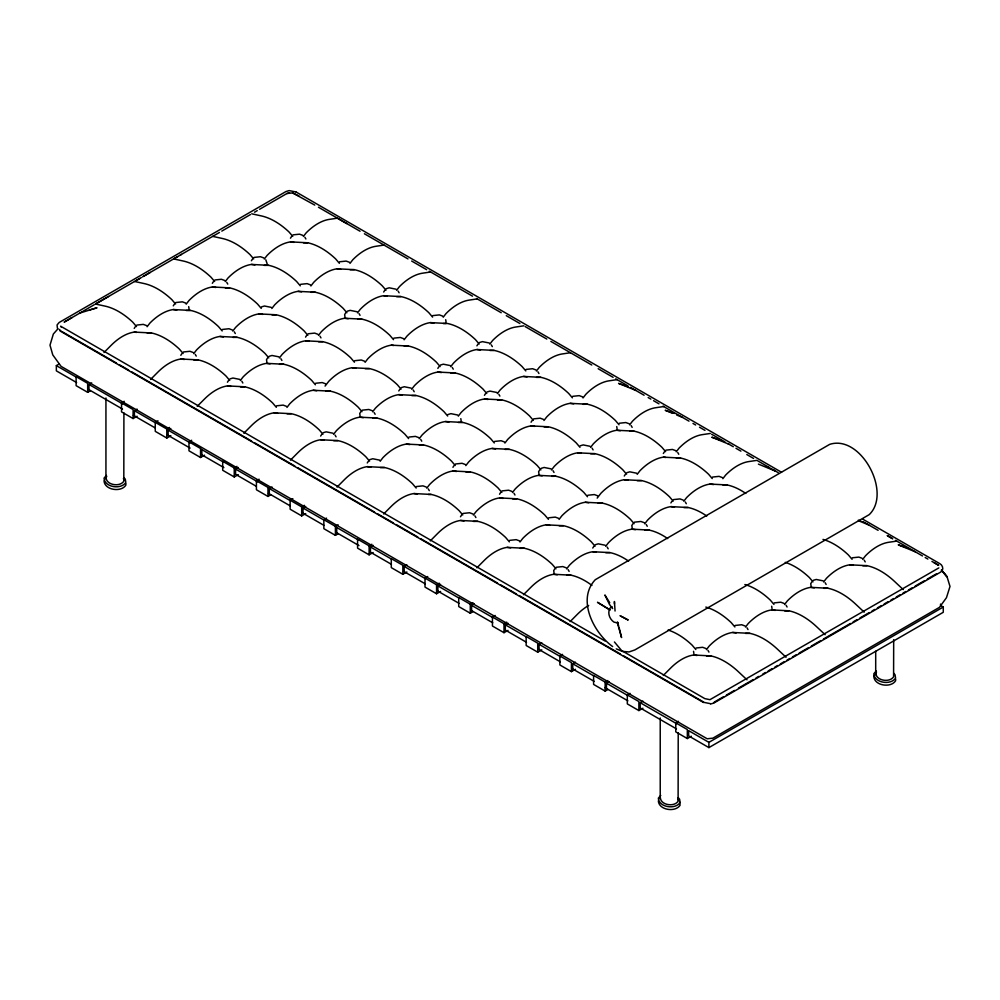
<?xml version="1.0" encoding="UTF-8"?>
<svg xmlns="http://www.w3.org/2000/svg" width="1000" height="1000" viewBox="0 0 1000 1000"><rect width="100%" height="100%" fill="white"/><g stroke="black" fill="none" stroke-linecap="round" stroke-linejoin="round"><path stroke-width="1.5" d="M614.425 603.975L614.425 601.512L615.062 611.025M104.05 480.85C104.488 490.112 121.137 492.6 125.8 485.213L125.925 483.587M123.912 412.912L123.812 481.213C120.013 487.25 106.4 485.225 106.037 477.65L106.75 476.438M658.35 800.863C658.787 810.138 675.438 812.613 680.088 805.238L679.587 801.95M678.213 732.938L678.112 801.237C674.3 807.262 660.688 805.238 660.337 797.663M893.688 639.675L893.587 676.825C889.775 682.862 876.162 680.837 875.812 673.263L876.513 672.05M895.688 679.212L895.562 680.837C890.913 688.213 874.262 685.738 873.825 676.462L874.688 674.987M938.825 567.913L709.95 699.675L704.85 698.637L622.675 651.175M134.213 328.4L135.275 326.775M173.275 305.85L174.338 304.225M212.338 283.3L213.4 281.675M180.825 355.312L181.875 353.688M251.4 260.75L252.463 259.113M290.462 238.188L291.525 236.562M227.438 382.225L228.487 380.6M267.55 358.038L266.5 359.675L266.863 362.062M305.562 337.125L306.613 335.487M345.675 312.938L344.625 314.562L344.988 316.95M383.688 292.013L384.738 290.387M320.65 436.05L321.712 434.412M360.775 411.863L359.712 413.488L360.075 415.875M398.775 390.938L399.837 389.312M367.262 462.95L368.325 461.325M437.837 368.387L438.9 366.763M476.9 345.838L477.962 344.2M484.45 395.3L485.513 393.663M452.938 467.312L453.988 465.688M460.487 516.775L461.538 515.15M531.062 422.212L532.112 420.575M499.55 494.225L500.6 492.6M539.663 470.037L538.612 471.675L538.975 474.05M554.763 568.962L553.7 570.6L554.062 572.975M624.275 476.025L625.337 474.4M592.762 548.038L593.825 546.413M663.337 453.475L664.4 451.85M632.888 523.862L631.825 525.487L632.188 527.875M670.888 502.938L671.95 501.312M811.775 582.038L810.725 583.663L811.087 586.05M58.062 328.688L53.35 334.012L50 345.163L52.763 354.888L61.087 366.375L707.163 738.775L712.875 738.175L939.438 607.362L946.462 597.688L950 586.462L947.062 576.8L941.587 570.237M147.1 326.712L149.913 323.075A46.288 26.725 -60 0 1 173.35 309.55L190.487 310.413A65.188 37.638 60 0 1 218.45 326.562L222.188 330.95M186.163 304.163L188.975 300.525A46.288 26.725 -60 0 1 212.413 286.988L229.55 287.863A65.188 37.638 60 0 1 257.512 304.012L261.25 308.4M225.225 281.6L228.038 277.975A46.288 26.725 -60 0 1 251.475 264.438L268.612 265.312A65.188 37.638 60 0 1 296.575 281.45L300.312 285.85M264.288 259.05L267.1 255.413A46.288 26.725 -60 0 1 290.538 241.887L307.675 242.763A65.188 37.638 60 0 1 335.637 258.9L339.375 263.288M193.713 353.625L196.525 349.988A46.288 26.725 -60 0 1 219.963 336.45L237.1 337.325A65.188 37.638 60 0 1 265.062 353.475L268.788 357.863M303.35 236.5L306.163 232.862A46.288 26.725 -60 0 1 329.6 219.338L337.413 218.175L346.737 223.55M232.775 331.062L235.588 327.438A46.288 26.725 -60 0 1 259.025 313.9L276.163 314.775A65.188 37.638 60 0 1 304.125 330.925L307.85 335.312M271.837 308.512L274.65 304.875A46.288 26.725 -60 0 1 298.087 291.35L315.225 292.225A65.188 37.638 60 0 1 343.188 308.363L346.925 312.75M310.9 285.963L313.712 282.325A46.288 26.725 -60 0 1 337.15 268.8L354.288 269.662A65.188 37.638 60 0 1 382.25 285.812L385.988 290.2M240.325 380.538L243.137 376.9A46.288 26.725 -60 0 1 266.575 363.363L283.712 364.237A65.188 37.638 60 0 1 311.675 380.387L315.4 384.775M349.963 263.412L352.775 259.775A46.288 26.725 -60 0 1 376.213 246.238L384.025 245.087M279.387 357.975L282.2 354.338A46.288 26.725 -60 0 1 305.637 340.812L322.775 341.688A65.188 37.638 60 0 1 350.737 357.825L354.462 362.212M318.45 335.425L321.262 331.788A46.288 26.725 -60 0 1 344.7 318.263L361.838 319.125A65.188 37.638 60 0 1 389.8 335.275L393.525 339.663M357.512 312.875L360.325 309.237A46.288 26.725 -60 0 1 383.762 295.7L400.9 296.575A65.188 37.638 60 0 1 428.862 312.725L432.587 317.113M286.938 407.438L289.75 403.8A46.288 26.725 -60 0 1 313.188 390.275L330.325 391.15A65.188 37.638 60 0 1 358.288 407.287L362.013 411.675M396.575 290.325L399.387 286.688A46.288 26.725 -60 0 1 422.825 273.15L430.637 272M325.062 386.1L328.812 381.25A46.288 26.725 -60 0 1 352.25 367.725L369.387 368.587A65.188 37.638 60 0 1 397.35 384.738L401.075 389.125M365.062 362.337L367.875 358.7A46.288 26.725 -60 0 1 391.312 345.175L408.45 346.037A65.188 37.638 60 0 1 436.413 362.188L440.138 366.575M404.125 339.787L406.938 336.15A46.288 26.725 -60 0 1 430.375 322.612L447.512 323.488A65.188 37.638 60 0 1 475.475 339.637L479.2 344.025M333.55 434.35L336.362 430.712A46.288 26.725 -60 0 1 359.8 417.188L376.925 418.05A65.188 37.638 60 0 1 404.9 434.2L408.625 438.587M443.188 317.225L446 313.6A46.288 26.725 -60 0 1 469.438 300.062L477.25 298.9M372.612 411.8L375.425 408.162A46.288 26.725 -60 0 1 398.862 394.637L415.988 395.5A65.188 37.638 60 0 1 443.963 411.65L447.688 416.037M411.675 389.25L414.487 385.613A46.288 26.725 -60 0 1 437.925 372.075L455.05 372.95A65.188 37.638 60 0 1 483.025 389.1L486.75 393.488M450.737 366.688L453.55 363.062A46.288 26.725 -60 0 1 476.987 349.525L494.113 350.4A65.188 37.638 60 0 1 522.087 366.55L525.812 370.938M380.15 461.262L382.962 457.625A46.288 26.725 -60 0 1 406.4 444.1L423.537 444.963A65.188 37.638 60 0 1 451.5 461.112L455.238 465.5M489.8 344.137L492.612 340.5A46.288 26.725 -60 0 1 516.05 326.975L523.862 325.812M419.212 438.713L422.025 435.075A46.288 26.725 -60 0 1 445.462 421.538L462.6 422.413A65.188 37.638 60 0 1 490.562 438.562L494.3 442.95M458.275 416.163L461.087 412.525A46.288 26.725 -60 0 1 484.525 398.988L501.662 399.862A65.188 37.638 60 0 1 529.625 416.012L533.362 420.4M497.337 393.6L500.15 389.963A46.288 26.725 -60 0 1 523.587 376.438L540.725 377.312A65.188 37.638 60 0 1 568.688 393.45L572.425 397.837M426.763 488.175L429.575 484.538A46.288 26.725 -60 0 1 453.013 471L470.15 471.875A65.188 37.638 60 0 1 498.113 488.025L501.85 492.413M536.4 371.05L539.212 367.413A46.288 26.725 -60 0 1 562.65 353.888L570.462 352.725M465.825 465.625L468.638 461.987A46.288 26.725 -60 0 1 492.075 448.45L509.212 449.325A65.188 37.638 60 0 1 537.175 465.475L540.913 469.862M504.888 443.062L507.7 439.425A46.288 26.725 -60 0 1 531.138 425.9L548.275 426.775A65.188 37.638 60 0 1 576.237 442.912L579.975 447.3M543.95 420.513L546.763 416.875A46.288 26.725 -60 0 1 570.2 403.35L587.337 404.212A65.188 37.638 60 0 1 615.3 420.363L619.038 424.75M473.375 515.087L476.188 511.45A46.288 26.725 -60 0 1 499.625 497.912L516.763 498.787A65.188 37.638 60 0 1 544.725 514.938L548.45 519.325M583.013 397.962L585.825 394.325A46.288 26.725 -60 0 1 609.263 380.8L617.075 379.637M512.438 492.525L515.25 488.888A46.288 26.725 -60 0 1 538.688 475.363L555.825 476.238A65.188 37.638 60 0 1 583.787 492.375L587.513 496.763M551.5 469.975L554.312 466.337A46.288 26.725 -60 0 1 577.75 452.812L594.888 453.675A65.188 37.638 60 0 1 622.85 469.825L626.575 474.212M590.562 447.425L593.375 443.787A46.288 26.725 -60 0 1 616.812 430.262L633.95 431.125A65.188 37.638 60 0 1 661.912 447.275L665.638 451.662M519.987 541.987L522.8 538.362A46.288 26.725 -60 0 1 546.237 524.825L563.375 525.7A65.188 37.638 60 0 1 591.337 541.838L595.062 546.225M629.625 424.875L632.438 421.238A46.288 26.725 -60 0 1 655.875 407.7L663.688 406.55M559.05 519.438L561.862 515.8A46.288 26.725 -60 0 1 585.3 502.275L602.438 503.137A65.188 37.638 60 0 1 630.4 519.288L634.125 523.675M597.175 498.1L600.925 493.25A46.288 26.725 -60 0 1 624.362 479.725L641.5 480.588A65.188 37.638 60 0 1 669.463 496.737L673.188 501.125M637.175 474.338L639.987 470.7A46.288 26.725 -60 0 1 663.425 457.163L680.562 458.038A65.188 37.638 60 0 1 708.525 474.188L712.25 478.575M566.6 568.9L569.412 565.262A46.288 26.725 -60 0 1 592.85 551.737L609.975 552.612A65.188 37.638 60 0 1 628.625 561.138M676.237 451.788L679.05 448.15A46.288 26.725 -60 0 1 702.487 434.613L710.3 433.462M605.662 546.35L608.475 542.712A46.288 26.725 -60 0 1 631.912 529.188L649.038 530.05A65.188 37.638 60 0 1 667.688 538.587M644.725 523.8L647.537 520.163A46.288 26.725 -60 0 1 670.975 506.625L688.1 507.5A65.188 37.638 60 0 1 706.75 516.025M683.787 501.25L686.6 497.612A46.288 26.725 -60 0 1 710.037 484.075L727.163 484.95A65.188 37.638 60 0 1 745.812 493.475M722.85 478.688L725.662 475.05A46.288 26.725 -60 0 1 749.1 461.525L756.912 460.363L769.775 467.8M706.425 649.638L709.237 646A46.288 26.725 -60 0 1 732.675 632.463L749.812 633.337A65.188 37.638 60 0 1 777.775 649.488L786.062 657.25M745.487 627.075L748.3 623.45A46.288 26.725 -60 0 1 771.737 609.913L788.875 610.788A65.188 37.638 60 0 1 816.838 626.925L825.125 634.7M784.55 604.525L787.362 600.887A46.288 26.725 -60 0 1 810.8 587.362L827.938 588.237A65.188 37.638 60 0 1 855.9 604.375L864.188 612.137M823.612 581.975L826.425 578.337A46.288 26.725 -60 0 1 849.862 564.812L867 565.675A65.188 37.638 60 0 1 894.963 581.825L903.25 589.587M862.675 559.425L865.487 555.788A46.288 26.725 -60 0 1 888.925 542.25L896.737 541.1M104.012 352.512L110.85 345.625A46.288 26.725 -60 0 1 134.288 332.1L151.425 332.962A65.188 37.638 60 0 1 179.387 349.113L183.125 353.5M150.625 379.425L157.463 372.537A46.288 26.725 -60 0 1 180.9 359.012L198.038 359.875A65.188 37.638 60 0 1 226 376.025L229.725 380.412M197.237 406.325L204.075 399.45A46.288 26.725 -60 0 1 227.512 385.913L244.65 386.788A65.188 37.638 60 0 1 272.613 402.938L276.337 407.325M243.85 433.237L250.688 426.362A46.288 26.725 -60 0 1 274.125 412.825L291.25 413.7A65.188 37.638 60 0 1 319.225 429.85L322.95 434.237M290.462 460.15L297.3 453.263A46.288 26.725 -60 0 1 320.737 439.738L337.863 440.613A65.188 37.638 60 0 1 365.838 456.75L369.562 461.138M337.062 487.062L343.9 480.175A46.288 26.725 -60 0 1 367.337 466.65L384.475 467.512A65.188 37.638 60 0 1 412.438 483.663L416.175 488.05M383.675 513.975L390.513 507.088A46.288 26.725 -60 0 1 413.95 493.562L431.087 494.425A65.188 37.638 60 0 1 459.05 510.575L462.788 514.963M430.288 540.875L437.125 534A46.288 26.725 -60 0 1 460.562 520.462L477.7 521.337A65.188 37.638 60 0 1 505.662 537.487L509.387 541.875M476.9 567.788L483.738 560.913A46.288 26.725 -60 0 1 507.175 547.375L524.312 548.25A65.188 37.638 60 0 1 552.275 564.4L556 568.787M523.513 594.7L530.35 587.825A46.288 26.725 -60 0 1 553.787 574.288L570.913 575.163A65.188 37.638 60 0 1 591.925 585.4M570.125 621.613L576.95 614.725A46.288 26.725 -60 0 1 588.675 605.462M663.337 675.425L670.175 668.55A46.288 26.725 -60 0 1 693.612 655.013L710.75 655.888A65.188 37.638 60 0 1 738.713 672.038L747 679.8M106.463 475.412L104.05 478.113C104.488 487.388 121.137 489.862 125.8 482.488L125.3 479.2L123.963 477.612M660.763 795.438L658.35 798.138C658.787 807.4 675.438 809.875 680.088 802.5L679.587 799.212L678.263 797.625M876.237 671.025L873.825 673.725C874.262 683 890.913 685.475 895.562 678.1L895.062 674.812L893.737 673.225M612.163 606.825L609.913 608.225C607.312 613.088 609.55 619.1 613.95 622.1L618.312 623.125M64.237 322.062L72.05 317.55M136.512 326.587L132.787 322.2A65.188 37.638 60 0 0 104.812 306.062L95.487 304.025L108.513 296.512M135.863 280.725L139.762 278.463M142.363 276.962L150.188 272.45M181.438 254.412L173.625 258.925L182.938 260.95A65.188 37.638 60 0 1 210.912 277.1L214.638 281.488M64.388 321.987L82.475 311.537M83.263 311.087L94.188 304.775M95.4 304.088L141.25 277.613M143.95 276.05L177.662 256.588M180.362 255.025L219.475 232.45M221.8 231.1L250.438 214.575M254.537 212.213L257.238 210.65M259.562 209.3L286.9 193.525L292.613 192.913L298.962 195.975M76.612 382.562L56.35 370.863L56.35 365.613L59.05 364.05M91.688 382.887L88.987 384.45L88.987 389.7M87.675 392.337L87.675 383.325L76.112 376.65L76.112 385.662L87.675 392.337L90.35 390.788M137.125 416.238L133.1 418.562L121.538 411.887L121.538 402.887L124.237 401.325M137.113 409.113L134.412 410.675L134.412 415.925M170.837 435.712L166.812 438.025L155.262 431.362L155.262 422.35L157.95 420.8M155.262 422.35L166.812 429.025L169.513 427.463M170.825 428.587L168.125 430.138L168.125 435.4M204.562 455.175L200.538 457.5L188.975 450.825L188.975 441.812L191.675 440.262M238.275 474.637L234.25 476.962L222.7 470.288L222.7 461.287L234.25 467.962L236.95 466.4M238.263 467.512L235.562 469.075L235.562 474.338M270.663 494.888L267.975 496.438L256.413 489.762L256.413 480.75L259.113 479.2M271.988 486.987L269.288 488.537L269.288 493.8M305.712 513.575L301.688 515.9L290.138 509.225L290.138 500.213L292.825 498.663M290.138 500.213L301.688 506.887L304.387 505.337M305.7 506.45L303 508.013L303 513.263M338.088 533.812L335.412 535.363L323.85 528.688L323.85 519.688L326.55 518.125M323.85 519.688L335.412 526.362L338.1 524.8M373.15 552.513L369.125 554.837L357.575 548.162L357.575 539.15L369.125 545.825L371.825 544.275M373.137 545.388L370.438 546.95L370.438 552.2M406.863 564.85L404.162 566.413L404.162 571.663M402.85 574.3L402.85 565.288L391.287 558.625L391.287 567.625L402.85 574.3L406.875 571.975M440.588 591.45L436.562 593.763L425.012 587.1L425.012 578.088L427.7 576.538M425.012 578.088L436.562 584.763L439.263 583.2M440.575 584.325L437.875 585.875L437.875 591.138M472.962 611.688L470.288 613.237L458.725 606.562L458.725 597.55L470.288 604.225L472.975 602.675M474.3 603.787L471.6 605.35L471.6 610.6M508.025 630.375L504 632.7L492.438 626.025L492.438 617.025L495.138 615.462M492.438 617.025L504 623.7L506.7 622.137M508.013 623.25L505.312 624.812L505.312 630.075M541.737 642.725L539.038 644.275L539.038 649.538M537.725 652.175L537.725 643.162L526.163 636.487L526.163 645.5L537.725 652.175L541.75 649.85M575.462 669.312L571.438 671.637L559.875 664.963L559.875 655.95L562.575 654.4M575.45 662.188L572.75 663.75L572.75 669M607.837 689.55L605.163 691.1L593.6 684.425L593.6 675.425L605.163 682.1L607.85 680.537M609.175 681.65L606.475 683.213L606.475 688.475M642.9 708.25L638.875 710.575L627.312 703.9L627.312 694.887L630.013 693.337M642.887 701.125L640.188 702.688L640.188 707.938M691.363 736.225L687.337 738.55L675.775 731.875L675.775 722.862L678.462 721.312M714.225 702.1L723.662 696.65M726.363 695.1L734.463 690.425M738.5 688.088L753.337 679.525M756.038 677.962L758.725 676.413M762.775 674.075L765.475 672.513M768.175 670.962L772.212 668.625M774.912 667.062L777.613 665.512M780.312 663.95L784.35 661.612M787.05 660.062L789.75 658.5M792.45 656.95L796.488 654.613M799.188 653.05L808.625 647.6M811.325 646.05L820.763 640.6M823.462 639.038L850.438 623.462M853.138 621.912L857.175 619.575M859.875 618.013L869.312 612.562M872.013 611.013L874.712 609.45M877.412 607.888L881.45 605.562M884.15 604L888.2 601.663M890.888 600.112L893.587 598.55M896.287 596.987L900.337 594.663M903.025 593.1L905.725 591.538M908.425 589.987L912.475 587.65M915.163 586.087L924.613 580.638M927.3 579.087L936.75 573.638M713.838 703.037L940.638 572.1C944.175 570.188 942.925 565.112 939.725 563.6L862.663 519.113M708.9 742.35L943.275 607.038L943.275 612.288L708.9 747.6L688.625 735.9L688.65 730.662L708.9 742.35L708.9 747.6M79.862 313.05L97 307.775L89.188 310.05M286.9 193.525L289.475 192.75M293.038 234.862L299.55 234.175L302.812 235.362M253.975 257.425L260.487 256.725L263.75 257.913M214.913 279.975L221.425 279.275L224.688 280.475M175.85 302.525L182.362 301.837L185.625 303.025M339.65 261.775L346.163 261.087L349.425 262.275M136.788 325.075L143.3 324.387L146.562 325.575M300.587 284.325L307.1 283.637L310.363 284.825M261.525 306.887L264.462 306.012L271.3 307.375M222.463 329.438L228.975 328.738L232.237 329.938M386.262 288.688L389.2 287.812L396.037 289.188M183.4 351.987L189.913 351.3L193.175 352.488M347.188 311.238L350.138 310.363L356.975 311.737M308.125 333.787L314.65 333.1L317.913 334.288M269.062 356.35L272.013 355.475L278.85 356.838M432.863 315.6L439.387 314.9L442.638 316.1M230 378.9L232.95 378.025L239.775 379.4M393.8 338.15L400.325 337.463L403.575 338.65M354.738 360.7L361.262 360.012L364.513 361.2M315.675 383.25L322.2 382.562L325.45 383.75M479.475 342.512L482.413 341.637L489.25 343M276.613 405.812L283.137 405.112L286.388 406.3M440.412 365.062L443.35 364.188L450.188 365.562M401.35 387.612L404.288 386.737L411.125 388.113M362.287 410.163L368.812 409.475L372.062 410.662M526.087 369.412L532.6 368.725L535.862 369.913M323.225 432.713L326.163 431.838L333 433.212M487.025 391.975L489.963 391.1L496.8 392.463M447.962 414.525L450.9 413.65L457.738 415.025M408.9 437.075L415.412 436.388L418.675 437.575M572.7 396.325L579.212 395.637L582.475 396.825M369.837 459.625L372.775 458.75L379.613 460.125M533.638 418.875L540.15 418.188L543.413 419.375M494.575 441.438L501.087 440.737L504.35 441.925M455.513 463.988L462.025 463.288L465.288 464.487M619.312 423.237L625.825 422.55L629.087 423.738M416.45 486.538L422.962 485.85L426.225 487.038M580.25 445.788L583.188 444.913L590.025 446.287M541.188 468.338L544.125 467.463L550.962 468.837M502.113 490.9L508.638 490.2L511.9 491.388M665.913 450.15L672.438 449.45L675.688 450.65M463.05 513.45L469.575 512.75L472.837 513.95M626.85 472.7L629.8 471.825L636.625 473.2M587.788 495.25L594.312 494.562L597.562 495.75M548.725 517.8L555.25 517.112L558.5 518.3M712.525 477.062L719.05 476.362L722.3 477.55M509.663 540.363L516.188 539.663L519.438 540.85M673.462 499.613L679.987 498.913L683.238 500.112M634.4 522.163L640.925 521.475L644.175 522.663M595.337 544.712L598.275 543.837L605.112 545.212M556.275 567.263L562.8 566.575L566.05 567.762M852.362 557.788L858.875 557.1L862.138 558.288M813.3 580.337L816.237 579.462L823.075 580.837M774.237 602.888L780.75 602.2L784.013 603.387M735.175 625.45L741.688 624.75L744.95 625.938M696.112 648L702.625 647.3L705.888 648.5M710.65 703.988L713.55 703.125M303.488 242.85L307.675 242.763M264.425 265.4L268.612 265.312M350.087 269.762L354.288 269.662M225.35 287.95L229.55 287.863M311.025 292.312L315.225 292.225M396.7 296.675L400.9 296.575M186.287 310.512L190.487 310.413M271.962 314.862L276.163 314.775M357.638 319.225L361.838 319.125M443.312 323.575L446.112 323.512M147.225 333.062L151.425 332.962M232.9 337.413L237.1 337.325M318.575 341.775L322.775 341.688M404.25 346.138L408.45 346.037M489.925 350.487L494.113 350.4M193.837 359.975L198.038 359.875M279.513 364.325L283.712 364.237M365.188 368.688L369.387 368.587M450.863 373.038L455.05 372.95M536.538 377.4L540.725 377.312M240.45 386.875L244.65 386.788M326.125 391.238L330.325 391.15M411.8 395.6L415.988 395.5M497.475 399.95L501.662 399.862M583.138 404.312L587.337 404.212M287.062 413.787L291.25 413.7M372.738 418.15L376.925 418.05M458.413 422.5L462.6 422.413M544.075 426.863L548.275 426.775M629.75 431.225L633.95 431.125M333.675 440.7L337.863 440.613M419.35 445.062L423.537 444.963M505.012 449.412L509.212 449.325M590.688 453.775L594.888 453.675M676.363 458.125L680.562 458.038M380.288 467.612L384.475 467.512M465.95 471.975L470.15 471.875M551.625 476.325L555.825 476.238M637.3 480.688L641.5 480.588M722.975 485.037L727.163 484.95M428.288 494.487L431.087 494.425M512.562 498.875L516.763 498.787M598.237 503.237L602.438 503.137M683.913 507.6L688.1 507.5M473.5 521.438L477.7 521.337M559.175 525.788L563.375 525.7M644.85 530.15L649.038 530.05M520.112 548.337L524.312 548.25M605.788 552.7L609.975 552.612M862.8 565.775L867 565.675M566.725 575.25L570.913 575.163M823.737 588.325L827.938 588.237M784.675 610.875L788.875 610.788M745.612 633.425L749.812 633.337M706.55 655.987L710.75 655.888M710.3 703.65L704.312 702.45L623.237 655.638M616.263 648.863L622.3 651.388L629.038 651.938L634.837 649.95L869.212 514.637C892.163 492.775 860.875 434.162 829.663 444.375L595.288 579.7C576.512 599.55 593.713 632.837 612.65 646.575M290.538 241.887L294.062 242.375M337.15 268.8L340.662 269.275M251.475 264.438L255 264.925M383.762 295.7L387.275 296.188M298.087 291.35L301.6 291.837M212.413 286.988L215.938 287.475M430.375 322.612L433.888 323.1M344.7 318.263L348.212 318.738M259.025 313.9L262.538 314.387M476.987 349.525L480.5 350.012M173.35 309.55L176.875 310.025M391.312 345.175L393.65 345.487M305.637 340.812L309.15 341.3M523.587 376.438L527.112 376.925M219.963 336.45L223.475 336.938M437.925 372.075L441.438 372.562M134.288 332.1L136.637 332.425M352.25 367.725L355.763 368.212M570.2 403.35L573.713 403.837M266.575 363.363L270.087 363.85M484.525 398.988L488.05 399.475M180.9 359.012L184.412 359.487M398.862 394.637L402.375 395.112M616.812 430.262L620.325 430.737M313.188 390.275L316.7 390.763M531.138 425.9L534.65 426.388M227.512 385.913L231.025 386.4M445.462 421.538L448.988 422.025M663.425 457.163L665.763 457.488M359.8 417.188L363.312 417.675M577.75 452.812L581.263 453.3M274.125 412.825L277.638 413.312M492.075 448.45L495.588 448.938M710.037 484.075L713.55 484.562M406.4 444.1L409.925 444.575M624.362 479.725L627.875 480.2M320.737 439.738L324.25 440.225M538.688 475.363L542.2 475.85M453.013 471L456.525 471.488M670.975 506.625L674.488 507.113M367.337 466.65L370.863 467.137M585.3 502.275L588.812 502.762M499.625 497.912L503.137 498.4M413.95 493.562L417.463 494.038M631.912 529.188L635.425 529.663M849.862 564.812L853.375 565.288M546.237 524.825L549.75 525.312M460.562 520.462L464.075 520.95M592.85 551.737L596.362 552.225M810.8 587.362L814.312 587.85M507.175 547.375L510.688 547.863M553.787 574.288L557.3 574.775M771.737 609.913L775.25 610.4M732.675 632.463L736.188 632.95M693.612 655.013L697.125 655.5M251.75 213.812L261.062 215.85A65.188 37.638 60 0 1 289.037 231.988L292.762 236.388M212.688 236.375L222 238.4A65.188 37.638 60 0 1 249.975 254.55L253.7 258.938M134.55 281.475L143.875 283.5A65.188 37.638 60 0 1 171.85 299.65L175.575 304.037M627.913 386.525L618.587 383.387L635.725 390.4M674.525 413.438L665.2 410.288L672.337 413.212M721.125 440.35L711.812 437.2L728.938 444.212M858.3 520.175L860.962 521.075M907.575 547.987L898.25 544.837L915.387 551.85M296 191.962L289.125 190.6L285.95 191.55L59.15 322.488L57.062 324.95L57.425 328.288M292.613 192.913L314.775 205.1M676.625 414.963L682.337 417.3M758.413 464.113L775.55 471.125L767.738 467.262M858.775 520.85L868.775 524.95M619.987 615.712L628.212 620.037L621.2 616.3M296.225 192.075L781.55 472.275M887.412 535.712L892.75 538.787L887.337 535.675M934.025 562.625L938.688 565.312L931.938 561.413M318.438 207.225L360.062 231.238M364.387 233.75L408 258.925M411.675 261.05L426.637 269.688M429.25 271.188L472.488 296.163M476.538 298.5L501.213 312.738M506.275 315.663L519.862 323.512M525.188 326.587L546.812 339.062M550.862 341.413L591.775 365.025M598.162 368.713L613.088 377.325M615.725 378.85L627.888 385.875M630.4 387.325L644.1 395.238M648.162 397.575L650.863 399.137M653.562 400.7L658.962 403.825M663.025 406.163L688.988 421.15M692.987 423.45L695.65 425M699.513 427.225L704.975 430.375M711.625 434.225L724.95 441.912M727.887 443.612L733.288 446.725M735.987 448.288L740.925 451.138M746.8 454.538L753.562 458.438M772.475 469.35L778.213 472.663M863.012 521.625L878.1 530.325M895.45 540.35L922.475 555.95M925.175 557.513L927.875 559.075M940.575 605.475L943.275 607.038M605.112 641.038L60.637 326.2L61.137 326.962M62.438 331.863L116.5 363.075M119.2 364.637L128.663 370.1M131.363 371.662L251.625 441.087M254.325 442.65L294.862 466.062M297.575 467.612L374.6 512.087M377.3 513.65L393.512 523.013M396.213 524.575L417.837 537.05M420.538 538.612L497.562 583.088M500.262 584.637L516.475 594M519.188 595.562L620.525 654.075M60.05 330.988L703.55 702.513M121.538 402.887L133.1 409.55L133.1 418.562M188.975 441.812L200.538 448.488L200.538 457.5M256.413 480.75L267.975 487.425L267.975 496.438M559.875 655.95L571.438 662.625L571.438 671.637M627.312 694.887L638.875 701.562L638.875 710.575M675.775 722.862L687.337 729.538L687.337 738.55M56.35 365.613L76.612 377.312M88.775 384.325L122.55 403.825M134.713 410.85L154.975 422.55M167.138 429.562L190.1 442.825M200.912 449.062L223.875 462.325M234.688 468.562L257.65 481.825M268.463 488.062L290.075 500.55M302.238 507.562L323.85 520.05M336.012 527.075L358.975 540.325M369.787 546.575L391.4 559.05M403.562 566.075L425.175 578.55M437.337 585.575L458.95 598.05M471.112 605.075L492.738 617.55M504.888 624.575L526.512 637.05M538.663 644.075L560.288 656.55M572.438 663.575L594.062 676.05M604.862 682.288L627.837 695.55M639.987 702.575L676.475 723.625M88.775 389.588L122.55 409.087M133.363 415.325L154.975 427.8M167.138 434.825L190.1 448.088M200.912 454.325L223.875 467.587M234.688 473.825L256.3 486.3M268.463 493.325L290.075 505.8M302.238 512.825L323.85 525.3M336.012 532.325L358.975 545.588M369.787 551.825L391.4 564.3M403.562 571.325L425.175 583.8M437.337 590.825L458.95 603.3M471.112 610.325L492.738 622.8M504.888 629.825L526.512 642.3M538.663 649.325L560.288 661.8M572.438 668.825L594.062 681.3M604.862 687.55L627.837 700.8M639.987 707.825L676.475 728.888M609.875 609.913L597.475 602.288L610 609.913M59.288 329.438L61.087 331.087M941.475 570.35L947.062 576.8L941.438 569.925M852.087 559.3L848.35 554.913A65.188 37.638 60 0 0 823 539.412M813.025 581.85L809.287 577.463A65.188 37.638 60 0 0 785.263 562.362M773.962 604.412L770.225 600.025A65.188 37.638 60 0 0 744.875 584.525M734.9 626.962L731.162 622.575A65.188 37.638 60 0 0 705.812 607.075M695.837 649.513L692.1 645.125A65.188 37.638 60 0 0 668.075 630.025M614.425 641.975L622.3 651.388M612.65 608.587L609.475 604.425L604.888 594.987L609.75 602.775M864.2 560.163L865.2 561.9M825.138 582.712L826.137 584.45M786.075 605.275L787.075 607M677.75 452.525L678.763 454.263M685.3 501.987L686.312 503.725M631.15 425.613L632.15 427.35M747.013 627.825L748.012 629.562M646.237 524.538L647.25 526.275M592.087 448.162L593.088 449.9M707.95 650.375L708.95 652.113M537.925 371.8L538.938 373.525M491.312 344.888L492.325 346.613M607.175 547.087L608.188 548.825M553.025 470.725L554.025 472.45M498.862 394.35L499.875 396.075M452.25 367.438L453.263 369.175M568.112 569.65L569.125 571.375M398.1 291.062L399.1 292.8M513.962 493.275L514.963 495.012M413.188 389.988L414.2 391.725M359.038 313.612L360.037 315.35M474.9 515.825L475.9 517.562M304.875 237.25L305.887 238.975M420.737 439.45L421.75 441.188M428.288 488.913L429.288 490.65M374.125 412.537L375.138 414.275M319.975 336.175L320.975 337.9M265.812 259.8L267.188 263.913M335.062 435.1L336.075 436.825M280.9 358.725L281.913 360.45M226.75 282.35L227.763 284.088M234.3 331.812L235.3 333.55M241.838 381.275L242.85 383.013M195.238 354.363L196.238 356.1M677.7 798.55L678.213 799.912M123.413 478.525L123.912 479.888M617.463 621.888L618.688 626.163M619.1 627.6L621.562 637.55L617.438 623.038M940.5 604.075L940.775 605.875M771.663 606.225L772.025 608.6M693.538 651.325L693.9 653.713M616.737 426.562L617.1 428.95M445.712 319.713L446.075 322.088M460.812 418.638L461.175 421.025M188.7 306.637L189.062 309.025M875.7 651.225L875.7 674.587M660.225 718L660.225 798.988M605.163 682.1L605.163 691.1M504 623.7L504 632.7M470.288 604.225L470.288 613.237M436.562 584.763L436.562 593.763M369.125 545.825L369.125 554.837M336.725 527.475L336.725 532.737M335.412 526.362L335.412 535.363M301.688 506.887L301.688 515.9M234.25 467.962L234.25 476.962M201.85 449.613L201.85 454.862M166.812 429.025L166.812 438.025M105.938 397.987L105.938 478.975"/></g></svg>
